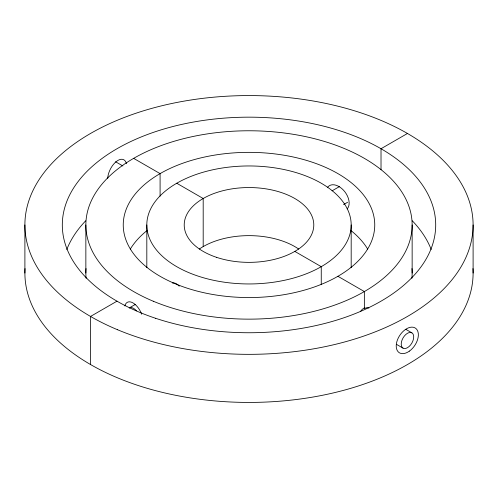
<?xml version="1.0" encoding="UTF-8"?>
<svg xmlns="http://www.w3.org/2000/svg" width="498" height="498" viewBox="0 0 498 498"><rect width="100%" height="100%" fill="white"/><g stroke="black" fill="none" stroke-linecap="round" stroke-linejoin="round"><path stroke-width="0.75" d="M412.145 273.047L412.145 224.953M473.1 273.047L473.1 224.953M116.98 301.178L90.536 316.442L90.536 364.53M407.464 133.47L381.02 148.734L381.02 169.774M135.213 304.496L129.225 307.951A8.833 5.098 60 0 1 136.508 310.852M332.073 190.84L339.424 186.594M343.583 204.597L347.592 202.281M133.638 158.352L160.088 173.621L160.088 196.162M176.746 183.239L203.19 198.509L203.19 246.597M294.81 251.403L321.254 266.673L321.254 284.707M337.912 276.29L364.362 291.56L364.362 308.387M115.555 161.75L122.863 165.971M405.901 329.383L411.877 332.838A8.833 5.098 -60 0 1 409.082 346.521A8.833 5.098 -60 0 1 401.432 342.107A8.833 5.098 -60 0 1 411.877 332.838M396.402 344.305L403.044 348.139M351.183 224.953A102.183 58.994 0 0 1 197.905 276.048A102.183 58.994 0 0 1 197.905 173.864A102.183 58.994 0 0 1 351.183 224.953L351.183 267.613M146.817 224.953L146.817 267.613M85.855 224.953L85.855 273.047M24.9 224.953L24.9 273.047M66.794 249.529A186.7 107.792 0 0 1 85.756 220.739M412.244 220.739A186.7 107.792 0 0 1 431.206 249.529M472.969 268.584A224.1 129.38 0 0 1 249 402.428A224.1 129.38 0 0 1 25.031 268.584M107.668 178.62A14.703 7.787 -63.8 0 1 116.289 161.551A14.703 7.787 -63.8 0 1 126.43 163.674M199.256 249.081A64.784 37.406 0 0 1 298.744 249.081M172.495 283.051A8.827 4.625 55.8 0 1 179.224 286.169M360.596 311.3A8.833 5.372 -62.8 0 1 364.362 307.926M364.355 308.716A8.833 4.812 -57.3 0 1 368.9 308.032M130.271 249.143A125.745 72.596 0 0 1 147.078 230.53M350.928 230.53A125.745 72.596 0 0 1 367.729 249.143M86.11 278.289A163.145 94.19 0 0 1 86.042 268.546M411.958 268.546A163.145 94.19 0 0 1 411.89 278.289M327.329 187.702A14.697 9.431 53.8 0 1 343.489 190.186A14.697 9.431 53.8 0 1 347.168 208.923M124.817 305.934A14.71 7.688 64.3 0 1 132.4 302.585A14.71 7.688 64.3 0 1 141.706 314.226M155.65 318.303A186.7 107.792 0 0 0 435.7 224.953A186.7 107.792 0 0 0 155.65 131.609A186.7 107.792 0 0 0 155.65 318.303M117.503 329.726A224.1 129.38 0 0 0 471.899 238.318A224.1 129.38 0 0 0 157.592 106.827A224.1 129.38 0 0 0 117.503 329.726M409.387 351.127A14.71 9.039 -56.6 0 0 415.656 328.294A14.71 9.039 -56.6 0 0 396.831 341.746A14.71 9.039 -56.6 0 0 409.387 351.127M216.605 257.348A64.784 37.406 0 0 0 313.784 224.953A64.784 37.406 0 0 0 216.605 192.564A64.784 37.406 0 0 0 216.605 257.348M175.215 283.742A125.745 72.596 0 0 0 374.073 232.454A125.745 72.596 0 0 0 197.712 158.669A125.745 72.596 0 0 0 175.215 283.742M153.272 301.228A163.145 94.19 0 0 0 411.267 234.683A163.145 94.19 0 0 0 182.455 138.961A163.145 94.19 0 0 0 153.272 301.228"/></g></svg>
